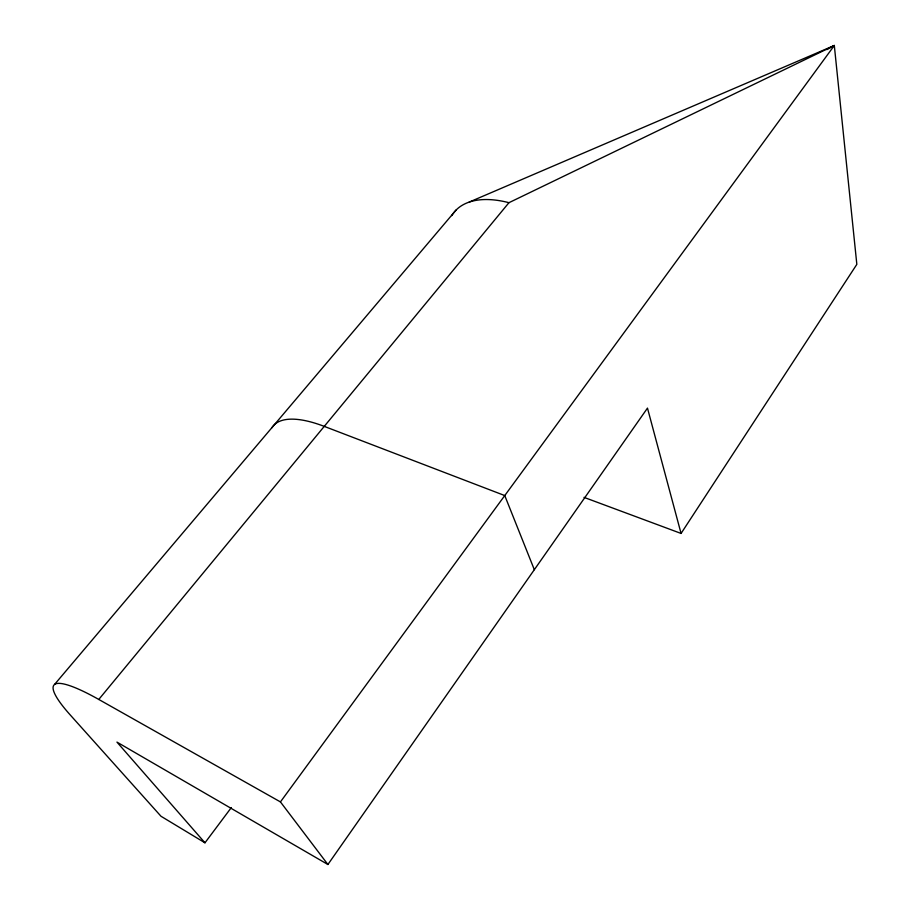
<?xml version="1.0" encoding="UTF-8"?>
<svg xmlns="http://www.w3.org/2000/svg" width="910" height="910" viewBox="0 0 910 910"><rect width="100%" height="100%" fill="white"/><g stroke="black" fill="none" stroke-linecap="round" stroke-linejoin="round"><path stroke-width="1.36" d="M584.004 497.361L681.067 533.442L856.833 264.355L834.311 45.5L469.185 202.088M231.322 807.58L204.966 842.808L116.946 742.105L327.907 864.5L647.476 408.112L681.067 533.442M327.907 864.5L280.439 801.915L834.311 45.5L508.952 202.691A104.343 54.714 38.5 0 0 451.781 215.624M204.966 842.808L160.99 816.259L70.332 715.055A126.115 20.896 37.4 0 1 98.781 699.449L508.952 202.691M54.645 684.343L456.183 209.937M826.86 49.606L834.311 45.5M98.781 699.449L280.439 801.915M534.329 569.694L504.754 495.563L324.256 426.38A114.194 41.325 38 0 0 271.919 427.745"/></g></svg>
